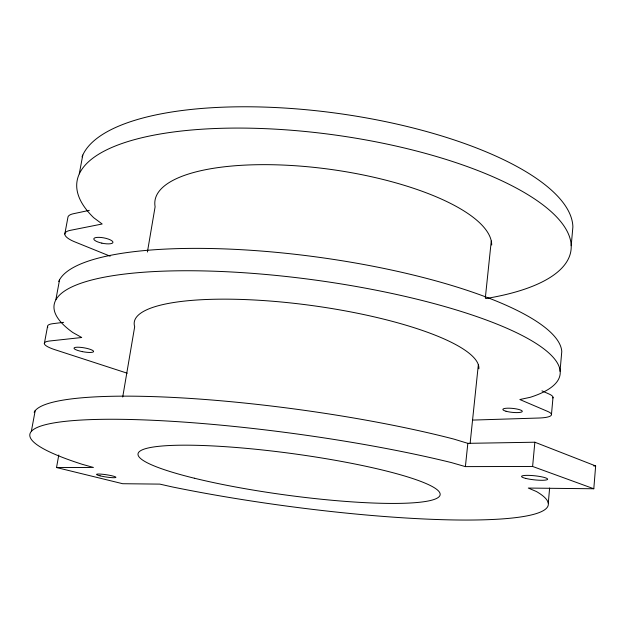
<?xml version="1.0" encoding="UTF-8"?>
<svg xmlns="http://www.w3.org/2000/svg" width="627" height="627" viewBox="0 0 627 627"><rect width="100%" height="100%" fill="white"/><g stroke="black" fill="none" stroke-linecap="round" stroke-linejoin="round"><path stroke-width="0.94" d="M58.789 455.006L56.524 467.538L122.688 483.715L159.799 484.115L172.159 486.905A261.647 36.421 7.7 0 0 456.879 519.995A261.647 36.421 7.7 0 0 536.469 491.544L528.31 488.065L593.8 488.762L595.65 465.939L534.855 442.215L467.836 443.344L453.791 439.072A260.66 40.246 7.7 0 0 188.319 398.302A260.66 40.246 7.7 0 0 34.156 412.276M551.47 414.455L553.014 397.283M548.288 503.066L549.628 488.018M560.021 371.286L561.776 351.575A254.429 63.719 7.8 0 0 319.974 257.438A254.429 63.719 7.8 0 0 58.703 281.515M571.205 245.721L572.882 226.919A248.504 84.982 7.9 0 0 340.618 113.785A248.504 84.982 7.9 0 0 82.035 156.875M593.8 488.762L532.613 466.457L534.855 442.215M532.613 466.457L465.391 466.613L467.836 443.344M470.14 443.218L478.338 364.789M485.314 298.029L491.27 241.027M122.712 397.024L134.68 326.714A173.891 40.637 7.8 0 1 301.226 304.158A173.891 40.637 7.8 0 1 478.879 368.801M147.408 252.03L155.112 206.753A169.893 55.247 7.9 0 1 318.007 167.809A169.893 55.247 7.9 0 1 491.701 245.016M44.352 343.533L47.558 326.393M64.8 234.059L67.873 217.616A26.577 7.845 11 0 1 73.445 213.721L89.34 210.351M31.35 431.321L35.206 410.599M55.905 299.44L59.581 279.72M79.284 173.851L82.788 155.065M63.656 322.349L53.005 323.657A27.133 5.855 10.1 0 0 47.824 327.216M472.813 420.082L538.922 418.021A26.71 5.424 5.7 0 0 547.489 411.343L519.838 399.532L530.199 397.314A255.369 60.255 7.8 0 0 319.731 280.692A255.369 60.255 7.8 0 0 72.803 332.506L81.745 337.506L49.784 340.986A27.22 5.525 9.9 0 0 55.011 349.725L127.179 373.19M593.698 465.947L595.65 465.939M56.524 467.538L93.407 467.452L82.341 464.341A261.647 36.421 7.7 0 1 108.267 419.267A261.647 36.421 7.7 0 1 451.26 462.554L465.391 466.613M110.14 256.177L74.911 241.92A26.663 7.555 10.9 0 1 70.357 230.336L102.177 224.004L93.674 217.687A249.397 81.847 7.9 0 1 208.344 128.833A249.397 81.847 7.9 0 1 528.044 194.77A249.397 81.847 7.9 0 1 485.776 298.562M541.963 390.856L549.064 394.022A26.624 5.745 5.6 0 1 552.873 398.027M82.38 351.637L79.935 351.081A9.961 2.03 9.8 0 1 77.262 347.217A9.961 2.03 9.8 0 1 93.204 350.799A9.961 2.03 9.8 0 1 82.38 351.637M101.84 243.135L99.458 242.508A9.75 2.774 10.7 0 1 97.083 237.398A9.75 2.774 10.7 0 1 112.601 241.45A9.75 2.774 10.7 0 1 101.84 243.135M194.378 478.221A152.424 20.957 7.7 0 0 438.289 497.407A152.424 20.957 7.7 0 0 234.286 447.333A152.424 20.957 7.7 0 0 194.378 478.221M506.02 411.234A9.781 1.991 5.8 0 0 522.079 411.751A9.781 1.991 5.8 0 0 509.61 408.201A9.781 1.991 5.8 0 0 506.02 411.234M525.645 478.385A13.12 2.046 6.1 0 0 547.293 479.608A13.12 2.046 6.1 0 0 530.865 475.462A13.12 2.046 6.1 0 0 525.645 478.385M100.101 475.838A9.726 1.129 8.6 0 0 115.736 477.492A9.726 1.129 8.6 0 0 102.93 474.302A9.726 1.129 8.6 0 0 100.101 475.838"/></g></svg>
